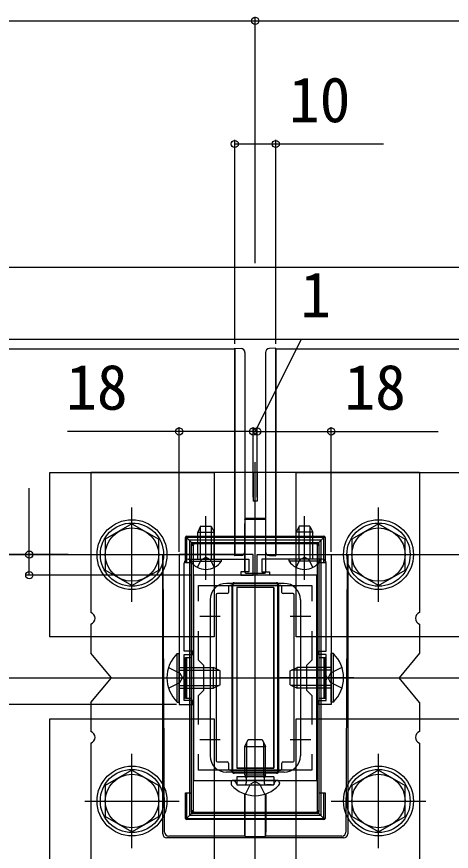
# Model space of a CAD drawing. Units: millimetres, scale not verified. Extents: x -875 to 875, y -1300 to 1292.
# Drawn here: x 646.9 to 752.7, y 796 to 999.3 of the extents above; entities that cross this region are included whole.
import ezdxf
from ezdxf.enums import TextEntityAlignment as Align

# ---------------------------------------------------------------- set-up
doc = ezdxf.new("R2010")
doc.units = ezdxf.units.MM
doc.header["$LTSCALE"] = 8
for name, color, linetype in [('0-2_YKK_11', 7, 'Continuous'), ('0-3_YKK_12', 2, 'Continuous'), ('0-4_YKK_13', 4, 'Continuous'), ('0-5_YKK_D', 6, 'Continuous'), ('0-7_YSS_K', 3, 'Continuous')]:
    doc.layers.add(name, color=color, linetype=linetype)
doc.styles.add('ＭＳ ゴシック', font='')
doc.styles.get('ＭＳ ゴシック').set_extended_font_data('MS Gothic')

msp = doc.modelspace()

# ---------------------------------------------------------------- linework, layer by layer
at = {"layer": '0-2_YKK_11'}
for p, q in [((694, 855.8), (694, 850.8)), ((716, 855.8), (716, 850.8)), ((691.5, 853.3), (696.5, 853.3)), ((713.5, 853.3), (718.5, 853.3)), ((694, 825.8), (694, 820.8)), ((716, 825.8), (716, 820.8)), ((691.5, 823.3), (696.5, 823.3)), ((713.5, 823.3), (718.5, 823.3))]:
    msp.add_line(p, q, dxfattribs=at)
for points in [[(686.5, 868.3), (686.5, 831.8), (689.7, 831.8), (689.7, 832.8), (687.7, 832.8), (687.7, 837.842), (687.58, 838.025), (687.58, 838.575), (687.7, 838.758), (687.7, 844), (689.7, 844), (689.7, 844.8), (687.7, 844.8), (687.7, 866.2)], [(688.7, 867.2), (692.542, 867.2), (692.725, 867.32), (693.275, 867.32), (693.458, 867.2), (703.4, 867.2), (703.4, 864.1), (701.5, 864.1), (701.5, 863.3), (704.5, 863.3), (704.5, 868.3), (686.5, 868.3)], [(721.3, 867.2), (717.458, 867.2), (717.275, 867.32), (716.725, 867.32), (716.542, 867.2), (706.6, 867.2), (706.6, 864.1), (708.5, 864.1), (708.5, 863.3), (705.5, 863.3), (705.5, 868.3), (723.5, 868.3)], [(723.5, 868.3), (723.5, 831.8), (720.3, 831.8), (720.3, 832.8), (722.3, 832.8), (722.3, 837.842), (722.42, 838.025), (722.42, 838.575), (722.3, 838.758), (722.3, 844), (720.3, 844), (720.3, 844.8), (722.3, 844.8), (722.3, 866.2)], [(691.2, 856.933), (691.2, 860.8), (718.8, 860.8), (718.8, 856.933)], [(691.2, 826.933), (691.2, 834), (692.5, 835.3), (692.5, 841.3), (691.2, 842.6), (691.2, 849.667)], [(718.8, 849.667), (718.8, 842.6), (717.5, 841.3), (717.5, 835.3), (718.8, 834), (718.8, 826.933)], [(718.8, 819.667), (718.8, 815.8), (691.2, 815.8), (691.2, 819.667)]]:
    msp.add_lwpolyline(points, dxfattribs=at)
msp.add_lwpolyline([(690, 863.3), (690, 813.3), (720, 813.3), (720, 863.3)], close=True, dxfattribs=at)
for centre, start, end in [((688.7, 866.2), 90.00001, 179.99999), ((721.3, 866.2), 0.00001, 89.99999)]:
    msp.add_arc(centre, 1, start, end, dxfattribs=at)
at = {"layer": '0-3_YKK_12'}
for p, q in [((224.848, 938.3), (826.228, 938.3)), ((700, 918.3), (-275, 918.3)), ((700, 918.3), (700, 868.3)), ((826.228, 918.3), (710, 918.3)), ((710, 918.3), (710, 868.3)), ((705, 785.8), (705, 890.8)), ((-275, 868.3), (700, 868.3)), ((710, 868.3), (826.228, 868.3)), ((712, 861.3), (698, 861.3)), ((694, 857.3), (694, 819.3)), ((716, 857.3), (716, 819.3)), ((712, 815.3), (698, 815.3))]:
    msp.add_line(p, q, dxfattribs=at)
for centre, start, end in [((698, 857.3), 90, 180), ((712, 857.3), 0, 90), ((698, 819.3), 180, 270), ((712, 819.3), 270, 0)]:
    msp.add_arc(centre, 4, start, end, dxfattribs=at)
at = {"layer": '0-4_YKK_13'}
for p, q in [((700, 868.599), (700, 918.001)), ((702.5, 917.506), (702.5, 869.094)), ((707.5, 917.506), (707.5, 869.094)), ((710, 868.599), (710, 918.001)), ((665, 888.3), (665, 854.214)), ((745, 888.3), (665, 888.3)), ((704.5, 888.3), (704.5, 881.3)), ((705.5, 888.3), (705.5, 881.3)), ((745, 888.3), (745, 854.214)), ((705.5, 881.3), (704.5, 881.3)), ((675, 856.8), (675, 879.8)), ((735, 856.8), (735, 879.8)), ((693, 862.2), (693, 877.7)), ((702.464, 876.858), (702.499, 876.963)), ((702.499, 876.963), (707.501, 876.963)), ((702.5, 877.3), (702.535, 877.195)), ((702.535, 877.195), (707.465, 877.195)), ((707.465, 877.195), (707.5, 877.3)), ((707.536, 876.858), (707.501, 876.963)), ((717, 862.2), (717, 877.7)), ((675, 875.8), (668.5, 872.058)), ((675, 875.8), (681.5, 872.058)), ((691.7, 875.2), (691, 873.8)), ((691.654, 867.2), (691.654, 875.109)), ((691.7, 875.2), (694.3, 875.2)), ((694.3, 875.2), (695, 873.8)), ((694.346, 867.2), (694.346, 875.109)), ((715.7, 875.2), (715, 873.8)), ((715.654, 867.2), (715.654, 875.109)), ((718.3, 875.2), (715.7, 875.2)), ((718.3, 875.2), (719, 873.8)), ((718.346, 867.2), (718.346, 875.109)), ((735, 875.8), (728.5, 872.058)), ((735, 875.8), (741.5, 872.058)), ((668.5, 872.058), (668.5, 864.542)), ((681.5, 864.553), (681.5, 872.058)), ((688, 866.278), (688, 872.478)), ((688, 872.478), (688.3, 872.478)), ((688.3, 872.778), (721.7, 872.778)), ((688.3, 872.778), (688.3, 872.478)), ((721.7, 872.478), (688.3, 872.478)), ((689.588, 871.19), (688.3, 872.478)), ((688.3, 872.478), (688.3, 866.278)), ((695, 867.2), (695, 873.8)), ((715, 867.2), (715, 873.8)), ((720.412, 871.19), (721.7, 872.478)), ((721.7, 872.778), (721.7, 872.478)), ((722, 872.478), (721.7, 872.478)), ((721.7, 866.278), (721.7, 872.478)), ((722, 872.478), (722, 866.278)), ((728.5, 872.058), (728.5, 864.542)), ((741.5, 864.553), (741.5, 872.058)), ((689.5, 870.612), (689.5, 870.978)), ((689.5, 805.988), (689.5, 870.612)), ((689.8, 871.278), (690.205, 871.278)), ((689.851, 870.59), (689.851, 805.965)), ((690.205, 871.278), (719.795, 871.278)), ((690.205, 871.278), (690.205, 870.906)), ((719.795, 870.906), (690.205, 870.906)), ((719.795, 871.278), (720.2, 871.278)), ((719.795, 871.278), (719.795, 870.906)), ((720.149, 805.965), (720.149, 870.59)), ((720.5, 870.978), (720.5, 870.612)), ((720.5, 870.612), (720.5, 805.988)), ((721, 871.8), (721, 804.8)), ((663.5, 868.3), (686.5, 868.3)), ((682.5, 800.299), (682.5, 868.3)), ((682.934, 800.736), (682.625, 868.3)), ((700, 868), (700, 868.599)), ((701.561, 868.095), (700, 868)), ((708.439, 868.095), (710, 868)), ((710, 868), (710, 868.599)), ((723.5, 868.3), (746.5, 868.3)), ((727.375, 868.3), (727.066, 800.736)), ((727.5, 868.3), (727.5, 800.299)), ((689.5, 866.278), (688, 866.278)), ((689.25, 866.691), (689.25, 867.2)), ((689.25, 867.2), (696.75, 867.2)), ((720.75, 867.2), (713.25, 867.2)), ((722, 866.278), (720.5, 866.278)), ((720.75, 866.691), (720.75, 867.2)), ((675, 860.8), (668.5, 864.542)), ((675, 860.8), (681.5, 864.542)), ((735, 860.8), (728.5, 864.542)), ((735, 860.8), (741.5, 864.542)), ((702.748, 863.783), (707.252, 863.783)), ((702.765, 863.8), (707.235, 863.8)), ((698.5, 860.5), (698.5, 859.1)), ((711.2, 860.8), (698.8, 860.8)), ((699.354, 816.159), (699.354, 860.396)), ((699.5, 860.978), (699.5, 860.416)), ((699.5, 860.416), (699.5, 816.178)), ((700.363, 861.278), (699.8, 861.278)), ((700.363, 861.409), (709.637, 861.409)), ((700.363, 861.278), (700.363, 861.409)), ((709.637, 861.278), (700.363, 861.278)), ((709.5, 860.3), (700.5, 860.3)), ((700.5, 860.3), (700.5, 816.3)), ((709.5, 860.3), (709.5, 816.3)), ((709.637, 861.409), (709.637, 861.278)), ((710.2, 861.278), (709.637, 861.278)), ((710.5, 860.416), (710.5, 860.978)), ((710.5, 816.178), (710.5, 860.416)), ((710.646, 860.396), (710.646, 816.159)), ((711.5, 859.1), (711.5, 860.5)), ((695.5, 858.5), (695.5, 818.1)), ((698.2, 858.8), (695.8, 858.8)), ((714.2, 858.8), (711.8, 858.8)), ((714.5, 818.1), (714.5, 858.5)), ((665, 851.386), (665, 844.3)), ((745, 851.386), (745, 844.3)), ((686.5, 832.4), (686.5, 844.2)), ((723.5, 832.4), (723.5, 844.2)), ((745, 844.3), (740, 838.3)), ((688, 843.278), (689.5, 843.278)), ((688, 833.278), (688, 843.278)), ((688.3, 843.278), (688.3, 833.278)), ((720.5, 843.278), (722, 843.278)), ((721.7, 843.278), (721.7, 833.278)), ((722, 833.278), (722, 843.278)), ((686.5, 840.8), (694.8, 840.8)), ((686.5, 840.146), (696.19, 840.146)), ((696.5, 840), (694.8, 840.8)), ((696.5, 836.6), (696.5, 840)), ((713.5, 840), (715.2, 840.8)), ((713.5, 836.6), (713.5, 840)), ((723.5, 840.146), (713.81, 840.146)), ((723.5, 840.8), (715.2, 840.8)), ((681, 838.3), (699, 838.3)), ((729, 838.3), (711, 838.3)), ((745, 832.3), (740, 838.3)), ((686.5, 836.454), (696.19, 836.454)), ((696.5, 836.6), (694.8, 835.8)), ((713.5, 836.6), (715.2, 835.8)), ((723.5, 836.454), (713.81, 836.454)), ((665, 832.3), (665, 825.214)), ((685.991, 832.4), (686.5, 832.4)), ((689.5, 833.278), (688, 833.278)), ((722, 833.278), (720.5, 833.278)), ((724.009, 832.4), (723.5, 832.4)), ((745, 832.3), (745, 825.214)), ((705, 808.796), (705, 824.213)), ((706.7, 823.3), (707.5, 821.6)), ((665, 822.386), (665, 788.3)), ((702.5, 821.6), (707.5, 821.6)), ((702.5, 814.7), (702.5, 821.6)), ((702.933, 814.7), (702.933, 822.52)), ((707.067, 814.7), (707.067, 822.52)), ((707.5, 814.7), (707.5, 821.6)), ((745, 822.386), (745, 788.3)), ((675, 796.8), (675, 819.8)), ((735, 796.8), (735, 819.8)), ((695.8, 817.8), (698.2, 817.8)), ((698.5, 817.5), (698.5, 816.1)), ((711.5, 816.1), (711.5, 817.5)), ((711.8, 817.8), (714.2, 817.8)), ((675, 815.8), (668.5, 812.058)), ((675, 815.8), (681.5, 812.058)), ((698.8, 815.8), (711.2, 815.8)), ((699.5, 816.178), (699.5, 815.578)), ((700.402, 815.278), (700.402, 815.117)), ((709.598, 815.117), (700.402, 815.117)), ((709.5, 816.3), (700.5, 816.3)), ((709.598, 815.278), (710.2, 815.278)), ((709.598, 815.117), (709.598, 815.278)), ((710.5, 815.578), (710.5, 816.178)), ((735, 815.8), (728.5, 812.058)), ((735, 815.8), (741.5, 812.058)), ((699.749, 813.3), (699.645, 813.3)), ((710.251, 813.3), (699.749, 813.3)), ((702.5, 814.7), (707.5, 814.7)), ((705, 813.044), (703.855, 812.435)), ((705, 813.044), (706.145, 812.435)), ((709.5, 814.2), (709.5, 812.2)), ((668.5, 812.058), (668.5, 804.542)), ((681.5, 804.553), (681.5, 812.058)), ((699.1, 812.755), (699.1, 812.557)), ((700.308, 812.726), (700.219, 812.971)), ((700.5, 812.2), (709.5, 812.2)), ((701.06, 812.2), (702.3, 812.2)), ((702.628, 809.974), (703.855, 812.435)), ((707.372, 809.974), (706.145, 812.435)), ((708.94, 812.2), (707.7, 812.2)), ((709.692, 812.726), (709.781, 812.971)), ((710.9, 812.755), (710.9, 812.557)), ((728.5, 812.058), (728.5, 804.542)), ((741.5, 804.553), (741.5, 812.058)), ((688, 810.278), (689.5, 810.278)), ((688, 804.078), (688, 810.278)), ((688.3, 810.278), (688.3, 804.078)), ((702.448, 810.035), (702.448, 800.741)), ((702.499, 799.637), (702.472, 810.027)), ((707.501, 799.637), (707.528, 810.027)), ((707.552, 810.035), (707.552, 800.741)), ((720.5, 810.278), (722, 810.278)), ((722, 810.278), (722, 804.078)), ((663.5, 808.3), (686.5, 808.3)), ((723.5, 808.3), (746.5, 808.3)), ((689.588, 805.366), (688.3, 804.078)), ((689.5, 805.578), (689.5, 805.988)), ((690.17, 805.278), (689.8, 805.278)), ((690.17, 805.606), (690.17, 805.278)), ((690.17, 805.606), (719.83, 805.606)), ((719.83, 805.278), (690.17, 805.278)), ((719.83, 805.606), (719.83, 805.278)), ((720.2, 805.278), (719.83, 805.278)), ((720.412, 805.366), (721.7, 804.078)), ((720.5, 805.988), (720.5, 805.578)), ((675, 800.8), (668.5, 804.542)), ((675, 800.8), (681.5, 804.542)), ((688, 804.078), (688.3, 804.078)), ((688.3, 804.078), (721.7, 804.078)), ((688.3, 803.778), (688.3, 804.078)), ((721.7, 803.778), (688.3, 803.778)), ((721, 804.8), (689, 804.8)), ((721.7, 803.778), (721.7, 804.078)), ((735, 800.8), (728.5, 804.542)), ((735, 800.8), (741.5, 804.542)), ((702.5, 799.3), (683.494, 799.3)), ((702.464, 799.742), (683.933, 799.742)), ((702.464, 799.742), (702.499, 799.637)), ((702.499, 799.637), (707.501, 799.637)), ((702.5, 799.3), (702.535, 799.405)), ((702.535, 799.405), (707.465, 799.405)), ((707.465, 799.405), (707.5, 799.3)), ((726.506, 799.3), (707.5, 799.3)), ((707.536, 799.742), (707.501, 799.637)), ((726.067, 799.742), (707.536, 799.742))]:
    msp.add_line(p, q, dxfattribs=at)
for points in [[(700, 918.001), (700, 918.6), (701.561, 918.505)], [(710, 918.001), (710, 918.6), (708.439, 918.505)], [(702.499, 876.963), (702.469, 865.488), (702.466, 864.101)], [(707.501, 876.963), (707.531, 865.488), (707.534, 864.101)], [(702.448, 864.082), (702.448, 865.488), (702.448, 875.859)], [(707.552, 864.082), (707.552, 865.488), (707.552, 875.859)], [(691, 867.2), (691, 873.8), (695, 873.8)], [(719, 867.2), (719, 873.8), (715, 873.8)], [(721, 871.8), (689, 871.8), (689, 804.8)], [(689.25, 866.691), (696.75, 866.691), (696.75, 867.2)], [(690.95, 865.191), (691.855, 867.046), (693, 867.655)], [(695.05, 865.191), (694.145, 867.046), (693, 867.655)], [(720.75, 866.691), (713.25, 866.691), (713.25, 867.2)], [(714.95, 865.191), (715.855, 867.046), (717, 867.655)], [(719.05, 865.191), (718.145, 867.046), (717, 867.655)], [(665, 832.3), (670, 838.3), (665, 844.3)], [(685.991, 832.4), (685.991, 844.2), (686.5, 844.2)], [(724.009, 832.4), (724.009, 844.2), (723.5, 844.2)], [(683.889, 840.8), (686.667, 839.445), (687.276, 838.3)], [(686.5, 835.8), (694.8, 835.8), (694.8, 840.8)], [(723.5, 835.8), (715.2, 835.8), (715.2, 840.8)], [(726.111, 840.8), (723.333, 839.445), (722.724, 838.3)], [(683.889, 835.8), (686.667, 837.155), (687.276, 838.3)], [(726.111, 835.8), (723.333, 837.155), (722.724, 838.3)], [(702.5, 821.6), (703.3, 823.3), (706.7, 823.3)], [(699.8, 815.278), (700.402, 815.278), (709.598, 815.278)], [(709.5, 814.2), (700.5, 814.2), (700.5, 812.2)], [(702.5, 814.7), (702.669, 814.2), (702.8, 813.814)], [(702.933, 814.7), (702.873, 814.2), (702.8, 813.6)], [(702.8, 813.814), (702.8, 813.3), (702.8, 812.7)], [(707.067, 814.7), (707.127, 814.2), (707.2, 813.6)], [(707.5, 814.7), (707.331, 814.2), (707.2, 813.814)], [(707.2, 813.814), (707.2, 813.3), (707.2, 812.7)], [(710.355, 813.3), (710.251, 813.3), (709.9, 813.3)], [(722, 804.078), (721.7, 804.078), (721.7, 810.278)]]:
    msp.add_lwpolyline(points, dxfattribs=at)
for points in [[(695, 888.3), (695, 848.3), (655, 848.3), (655, 888.3)], [(755, 888.3), (755, 848.3), (715, 848.3), (715, 888.3)], [(709.5, 816.3), (709.5, 860.3), (700.5, 860.3), (700.5, 816.3)], [(695, 828.3), (695, 788.3), (655, 788.3), (655, 828.3)], [(755, 828.3), (755, 788.3), (715, 788.3), (715, 828.3)]]:
    msp.add_lwpolyline(points, close=True, dxfattribs=at)
for centre, radius in [((675, 868.3), 8.5), ((735, 868.3), 8.5), ((675, 868.3), 7.7), ((675, 868.3), 6.5), ((735, 868.3), 7.7), ((735, 868.3), 6.5), ((675, 808.3), 8.5), ((675, 808.3), 7.7), ((735, 808.3), 8.5), ((735, 808.3), 7.7), ((675, 808.3), 6.5), ((735, 808.3), 6.5)]:
    msp.add_circle(centre, radius, dxfattribs=at)
for centre, radius, start, end in [((701.5, 917.506), 1, 0, 86.5), ((708.5, 917.506), 1, 93.5, 180), ((688.3, 872.478), 0.3, 90, 180), ((721.7, 872.478), 0.3, 0, 90), ((689.8, 870.978), 0.3, 90, 180), ((689.742, 871.508), 0.583, 245.50762, 278.40152), ((689.753, 871.824), 1.238, 258.19876, 274.51239), ((688.81, 871.027), 1.021, 354.65366, 14.23396), ((720.247, 871.824), 1.238, 265.48761, 281.80124), ((721.19, 871.027), 1.021, 165.76604, 185.34634), ((720.258, 871.508), 0.583, 261.59848, 294.49238), ((720.2, 870.978), 0.3, 0, 90), ((701.5, 869.094), 1, 273.5, 0), ((708.5, 869.094), 1, 180, 266.5), ((693, 869.227), 4.527, 214.06671, 325.93329), ((717, 869.227), 4.527, 214.06671, 325.93329), ((699.802, 860.96), 0.482, 85.24763, 185.0487), ((699.348, 861.136), 0.22, 263.21027, 313.86521), ((699.378, 860.773), 0.377, 266.36803, 288.83101), ((699.8, 860.978), 0.3, 90, 180), ((699.601, 861.416), 0.242, 325.23447, 5.98325), ((710.399, 861.416), 0.242, 174.01675, 214.76553), ((710.198, 860.96), 0.482, 354.94378, 94.75989), ((710.2, 860.978), 0.3, 0, 90), ((710.652, 861.136), 0.22, 226.13479, 276.78973), ((710.622, 860.773), 0.377, 251.16899, 273.63197), ((664.5, 852.8), 1.5, 289.47122, 70.52878), ((745.5, 852.8), 1.5, 109.47122, 250.52878), ((691.732, 838.3), 8.232, 134.2189, 225.7811), ((718.268, 838.3), 8.232, 314.2189, 45.7811), ((664.5, 823.8), 1.5, 289.47122, 70.52878), ((745.5, 823.8), 1.5, 109.47122, 250.52878), ((699.799, 815.561), 0.481, 175.06323, 275.18399), ((699.352, 815.164), 0.439, 70.35948, 94.26698), ((699.378, 816.535), 0.377, 266.36803, 288.83101), ((699.8, 815.578), 0.3, 180, 270), ((699.532, 815.117), 0.313, 353.54785, 30.96417), ((710.468, 815.117), 0.313, 149.03583, 186.45215), ((710.201, 815.561), 0.481, 264.8078, 4.94499), ((710.2, 815.578), 0.3, 270, 0), ((710.622, 816.535), 0.377, 251.16899, 273.63197), ((710.648, 815.164), 0.439, 85.73302, 109.64052), ((699.645, 812.755), 0.545, 90, 180), ((699.749, 812.8), 0.5, 20, 90), ((710.251, 812.8), 0.5, 90, 160), ((710.355, 812.755), 0.545, 0, 90), ((699.65, 812.557), 0.55, 180, 221.56083), ((705, 817.3), 7.7, 221.56083, 318.43917), ((701.06, 813), 0.8, 200, 270), ((702.3, 812.7), 0.5, 270, 0), ((707.7, 812.7), 0.5, 180, 270), ((708.94, 813), 0.8, 270, 340), ((710.35, 812.557), 0.55, 318.43917, 0), ((689.753, 807.2), 1.238, 258.19876, 274.51239), ((689.739, 800.178), 5.405, 89.09507, 92.53185), ((689.8, 805.578), 0.3, 180, 270), ((688.855, 805.506), 0.972, 346.42187, 4.51215), ((720.247, 807.2), 1.238, 265.48761, 281.80124), ((721.145, 805.506), 0.972, 175.48785, 193.57813), ((720.261, 800.178), 5.405, 87.46815, 90.90493), ((720.2, 805.578), 0.3, 270, 0), ((688.3, 804.078), 0.3, 180, 270), ((721.7, 804.078), 0.3, 270, 0), ((683.936, 800.744), 1.002, 180.44387, 269.81844), ((726.064, 800.744), 1.002, 270.18156, 359.55613)]:
    msp.add_arc(centre, radius, start, end, dxfattribs=at)
for centre, major_axis, ratio, start_param, end_param in [((702.465, 875.859), (0, -1), 0.017455, 3.1939525, 4.712389), ((707.535, 875.859), (0, -1), 0.017455, 1.5707963, 3.0892328), ((689.652, 870.978), (3.041, -0.213), 0.01114, 4.7707145, 4.8960301), ((689.8, 870.83), (0.213, -3.041), 0.01114, 1.491105, 1.6034945), ((720.348, 870.978), (3.041, 0.213), 0.01114, 4.5287479, 4.6540634), ((720.2, 870.83), (-0.213, -3.041), 0.01114, 4.6796908, 4.7920803), ((702.748, 864.083), (0.212, 0.212), 0.999695, 2.3563468, 3.9268385), ((702.766, 864.101), (-0.123, -0.275), 0.996125, 5.1323772, 6.702869), ((707.234, 864.101), (0.123, -0.275), 0.996125, 5.8635017, 7.4339934), ((707.252, 864.083), (-0.212, 0.212), 0.999695, 2.3563468, 3.9268385), ((698.8, 860.5), (-0.212, 0.212), 0.999695, 5.4979394, 7.0684312), ((699.2, 861.45), (0.215, -3.042), 0.027874, 1.2150746, 1.3929019), ((699.073, 861.578), (3.042, -0.215), 0.027874, 4.9700486, 5.1523045), ((710.927, 861.578), (3.042, 0.215), 0.027874, 4.2724735, 4.4547294), ((710.8, 861.45), (-0.215, -3.042), 0.027874, 4.8902834, 5.0681107), ((711.2, 860.5), (0.212, 0.212), 0.999695, 5.4979394, 7.0684312), ((695.8, 858.5), (-0.212, 0.212), 0.999695, 5.4979394, 7.0684312), ((698.2, 859.1), (0.212, -0.212), 0.999695, 5.4979394, 7.0684312), ((711.8, 859.1), (-0.212, -0.212), 0.999695, 5.4979394, 7.0684312), ((714.2, 858.5), (0.212, 0.212), 0.999695, 5.4979394, 7.0684312), ((695.8, 818.1), (-0.212, -0.212), 0.999695, 5.4979394, 7.0684312), ((698.2, 817.5), (0.212, 0.212), 0.999695, 5.4979394, 7.0684312), ((711.8, 817.5), (-0.212, 0.212), 0.999695, 5.4979394, 7.0684312), ((714.2, 818.1), (0.212, -0.212), 0.999695, 5.4979394, 7.0684312), ((698.8, 816.1), (-0.212, -0.212), 0.999695, 5.4979394, 7.0684312), ((699.2, 814.846), (-0.214, -3.041), 0.022498, 1.8236152, 2.0187174), ((699.332, 814.978), (3.041, 0.214), 0.022498, 1.2094857, 1.40045), ((710.668, 814.978), (3.041, -0.214), 0.022498, 1.7411427, 1.9321069), ((710.8, 814.846), (0.214, -3.041), 0.022498, 4.2644679, 4.4595701), ((711.2, 816.1), (0.212, -0.212), 0.999695, 5.4979394, 7.0684312), ((689.8, 805.428), (-0.212, -3.041), 0.004381, 1.6219236, 1.7488196), ((689.95, 805.578), (3.041, 0.212), 0.004381, 1.498021, 1.6118461), ((720.05, 805.578), (3.041, -0.212), 0.004381, 1.5297466, 1.6435716), ((720.2, 805.428), (0.212, -3.041), 0.004381, 4.5343657, 4.6612617), ((683.501, 800.306), (0.487, 0.883), 0.991424, 2.0784135, 3.641926), ((702.465, 800.741), (0, 1), 0.017455, 1.5707963, 3.0892328), ((707.535, 800.741), (0, 1), 0.017455, 3.1939525, 4.712389), ((726.499, 800.306), (-0.487, 0.883), 0.991424, 2.6412593, 4.2047718)]:
    msp.add_ellipse(centre, major_axis=major_axis, ratio=ratio, start_param=start_param, end_param=end_param, dxfattribs=at)
at = {"layer": '0-5_YKK_D'}
for p, q in [((405, 998.3), (705, 998.3)), ((705, 939.3), (705, 999.3)), ((705, 939.3), (705, 999.3)), ((705, 998.3), (826.228, 998.3)), ((700, 919.6), (700, 969.3)), ((710, 919.6), (710, 969.3)), ((686.5, 869), (686.5, 899.3)), ((704.5, 882.3), (704.5, 899.3)), ((704.5, 886.3), (704.5, 899.3)), ((705.5, 882.3), (705.5, 899.3)), ((705.5, 886.3), (705.5, 899.3)), ((723.5, 869), (723.5, 899.3)), ((704.5, 898.3), (701, 898.3)), ((704.5, 898.3), (705.5, 898.3)), ((704.5, 898.3), (705.5, 898.3)), ((705.5, 898.3), (709, 898.3)), ((659.5, 868.3), (629, 868.3)), ((659.5, 868.3), (649, 868.3)), ((689.3, 863.3), (649, 863.3)), ((685.8, 831.8), (629, 831.8))]:
    msp.add_line(p, q, dxfattribs=at)
for points in [[(700, 968.3), (710, 968.3), (736.25, 968.3)], [(705, 898.3), (716.272, 920.8), (724.789, 920.8)], [(704.5, 898.3), (686.5, 898.3), (659.273, 898.3)], [(705.5, 898.3), (723.5, 898.3), (749.494, 898.3)], [(650, 863.3), (650, 868.3), (650, 884.493)]]:
    msp.add_lwpolyline(points, dxfattribs=at)
for centre in [(705, 998.3), (705, 998.3), (700, 968.3), (710, 968.3), (686.5, 898.3), (704.5, 898.3), (704.5, 898.3), (705.5, 898.3), (705.5, 898.3), (723.5, 898.3), (650, 868.3), (650, 863.3)]:
    msp.add_circle(centre, 0.875, dxfattribs=at)
at = {"layer": '0-7_YSS_K'}
for p, q in [((-277.5, 920.8), (826.228, 920.8)), ((-195, 838.3), (829.228, 838.3))]:
    msp.add_line(p, q, dxfattribs=at)

# ---------------------------------------------------------------- texts
at = {"layer": '0-5_YKK_D', "style": 'ＭＳ ゴシック'}
for s, p in [('10', (713.199, 970.3)), ('1', (715.971, 922.8)), ('18', (658.972, 900.3)), ('18', (726.699, 900.3))]:
    msp.add_text(s, height=11, dxfattribs=at).set_placement(p, align=Align.BOTTOM_LEFT)

doc.saveas('drawing.dxf')
